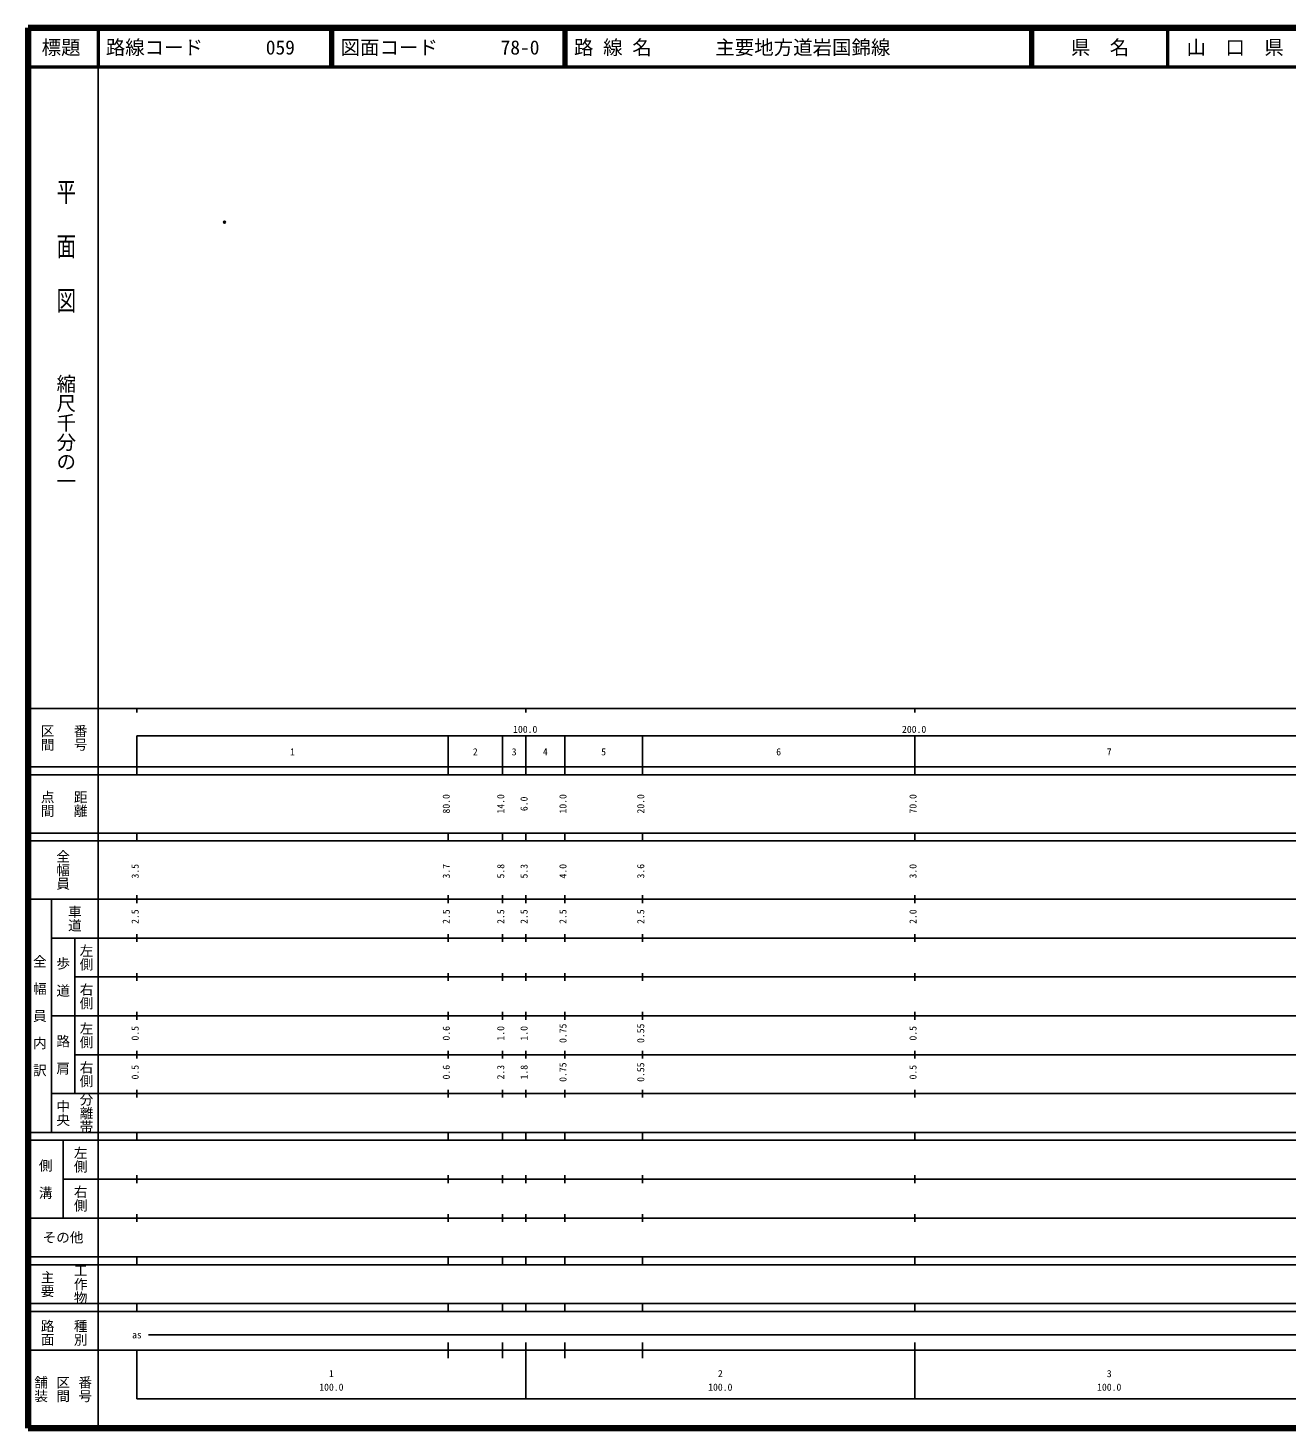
# Model space of a CAD drawing. Units: millimetres on the paper. Extents: x 40 to 680, y 20 to 380.
# Drawn here: x 40 to 363.7, y 20 to 380 of the extents above; entities that cross this region are included whole.
import ezdxf
from ezdxf.enums import TextEntityAlignment as Align

# ---------------------------------------------------------------- set-up
doc = ezdxf.new("R2010")
doc.units = ezdxf.units.MM
doc.header["$PDMODE"] = 32
doc.header["$PDSIZE"] = 0.5
doc.layers.add('M-OTRS', color=6, linetype='Continuous')
doc.layers.add('M-TTL-TXT', color=7, linetype='Continuous')
for name, color, linetype, lineweight in [('M-TTL', 2, 'Continuous', 140), ('M-TTL-BAND', 7, 'Continuous', 25), ('M-TTL-LINE', 7, 'Continuous', 50)]:
    doc.layers.add(name, color=color, linetype=linetype, lineweight=lineweight)
doc.styles.add('@ＭＳ ゴシック', font='')
doc.styles.add('ＭＳ ゴシック', font='')
doc.styles.get('@ＭＳ ゴシック').set_extended_font_data('@MS Gothic')
doc.styles.get('ＭＳ ゴシック').set_extended_font_data('MS Gothic')

msp = doc.modelspace()

# ---------------------------------------------------------------- linework, layer by layer
at = {"layer": 'M-OTRS'}
msp.add_point((90.527, 330.075), dxfattribs=at)
at = {"layer": 'M-TTL'}
for p, q in [((40, 380), (40, 20)), ((680, 380), (40, 380)), ((40, 20), (680, 20))]:
    msp.add_line(p, q, dxfattribs=at)
at = {"layer": 'M-TTL-BAND'}
for p, q in [((58, 370), (58, 20)), ((40, 205), (579, 205)), ((68, 205), (68, 204)), ((168, 205), (168, 204)), ((268, 205), (268, 204)), ((68, 198), (579, 198)), ((68, 198), (68, 188)), ((148, 188), (148, 198)), ((162, 188), (162, 198)), ((168, 188), (168, 198)), ((178, 188), (178, 198)), ((198, 188), (198, 198)), ((268, 188), (268, 198)), ((40, 190), (579, 190)), ((40, 188), (579, 188)), ((40, 173), (579, 173)), ((68, 171), (68, 173)), ((148, 171), (148, 173)), ((162, 171), (162, 173)), ((168, 171), (168, 173)), ((178, 171), (178, 173)), ((198, 171), (198, 173)), ((268, 171), (268, 173)), ((40, 171), (579, 171)), ((40, 156), (579, 156)), ((46, 96), (46, 156)), ((68, 155), (68, 157)), ((148, 155), (148, 157)), ((162, 155), (162, 157)), ((168, 155), (168, 157)), ((178, 155), (178, 157)), ((198, 155), (198, 157)), ((268, 155), (268, 157)), ((46, 146), (579, 146)), ((52, 146), (52, 106)), ((68, 145), (68, 147)), ((148, 145), (148, 147)), ((162, 145), (162, 147)), ((168, 145), (168, 147)), ((178, 145), (178, 147)), ((198, 145), (198, 147)), ((268, 145), (268, 147)), ((68, 135), (68, 137)), ((148, 135), (148, 137)), ((162, 135), (162, 137)), ((168, 135), (168, 137)), ((178, 135), (178, 137)), ((198, 135), (198, 137)), ((268, 135), (268, 137)), ((52, 136), (579, 136)), ((46, 126), (579, 126)), ((68, 125), (68, 127)), ((148, 125), (148, 127)), ((162, 125), (162, 127)), ((168, 125), (168, 127)), ((178, 125), (178, 127)), ((198, 125), (198, 127)), ((268, 125), (268, 127)), ((52, 116), (579, 116)), ((68, 115), (68, 117)), ((148, 115), (148, 117)), ((162, 115), (162, 117)), ((168, 115), (168, 117)), ((178, 115), (178, 117)), ((198, 115), (198, 117)), ((268, 115), (268, 117)), ((46, 106), (579, 106)), ((68, 105), (68, 107)), ((148, 105), (148, 107)), ((162, 105), (162, 107)), ((168, 105), (168, 107)), ((178, 105), (178, 107)), ((198, 105), (198, 107)), ((268, 105), (268, 107)), ((40, 96), (579, 96)), ((40, 94), (579, 94)), ((49, 94), (49, 74)), ((68, 94), (68, 96)), ((148, 94), (148, 96)), ((162, 94), (162, 96)), ((168, 94), (168, 96)), ((178, 94), (178, 96)), ((198, 94), (198, 96)), ((268, 94), (268, 96)), ((49, 84), (579, 84)), ((68, 83), (68, 85)), ((148, 83), (148, 85)), ((162, 83), (162, 85)), ((168, 83), (168, 85)), ((178, 83), (178, 85)), ((198, 83), (198, 85)), ((268, 83), (268, 85)), ((40, 74), (579, 74)), ((68, 73), (68, 75)), ((148, 73), (148, 75)), ((162, 73), (162, 75)), ((168, 73), (168, 75)), ((178, 73), (178, 75)), ((198, 73), (198, 75)), ((268, 73), (268, 75)), ((40, 64), (579, 64)), ((40, 62), (579, 62)), ((68, 62), (68, 64)), ((148, 62), (148, 64)), ((162, 62), (162, 64)), ((168, 62), (168, 64)), ((178, 62), (178, 64)), ((198, 62), (198, 64)), ((268, 62), (268, 64)), ((40, 52), (579, 52)), ((68, 50), (68, 52)), ((148, 50), (148, 52)), ((162, 50), (162, 52)), ((168, 50), (168, 52)), ((178, 50), (178, 52)), ((198, 50), (198, 52)), ((268, 50), (268, 52)), ((40, 50), (579, 50)), ((71, 44), (565, 44)), ((40, 40), (579, 40)), ((68, 40), (68, 27.5)), ((148, 38), (148, 42)), ((162, 38), (162, 42)), ((168, 27.5), (168, 42)), ((178, 38), (178, 42)), ((198, 38), (198, 42)), ((268, 27.5), (268, 42)), ((68, 27.5), (579, 27.5))]:
    msp.add_line(p, q, dxfattribs=at)
at = {"layer": 'M-TTL-LINE'}
for p, q in [((58, 380), (58, 370)), ((117.75, 380), (117.75, 370)), ((118.25, 380), (118.25, 370)), ((177.75, 380), (177.75, 370)), ((178.25, 380), (178.25, 370)), ((297.75, 380), (297.75, 370)), ((298.25, 380), (298.25, 370)), ((333, 380), (333, 370)), ((40, 370), (680, 370))]:
    msp.add_line(p, q, dxfattribs=at)

# ---------------------------------------------------------------- texts
at = {"layer": 'M-TTL-BAND', "style": '@ＭＳ ゴシック', "width": 1.4}
msp.add_text('平  面  図', height=3.666, rotation=270, dxfattribs=at).set_placement((49.777, 306.475), align=Align.MIDDLE_RIGHT)
at = {"layer": 'M-TTL-BAND', "style": '@ＭＳ ゴシック'}
msp.add_text('縮尺千分の一', height=3.666, rotation=270, dxfattribs=at).set_placement((49.777, 261.03), align=Align.MIDDLE_RIGHT)
for s, p in [('区間', (45, 197.5)), ('番号', (53.5, 197.5)), ('点間', (45, 180.5)), ('距離', (53.5, 180.5)), ('全幅員', (49, 163.5)), ('車道', (52, 151)), ('左側', (55, 141)), ('全\u3000幅\u3000員\u3000内\u3000訳', (43, 126)), ('歩\u3000道', (49, 136)), ('右側', (55, 131)), ('左側', (55, 121)), ('路\u3000肩', (49, 116)), ('右側', (55, 111)), ('分離帯', (55, 101)), ('中央', (49, 101)), ('左側', (53.5, 89)), ('側\u3000溝', (44.5, 84)), ('右側', (53.5, 79)), ('工作物', (53.5, 57)), ('主要', (45, 57)), ('路面', (45, 44.5)), ('種別', (53.5, 44.5)), ('舗装', (43.333, 30)), ('区間', (49, 30)), ('番号', (54.667, 30))]:
    msp.add_text(s, height=2.566, rotation=270, dxfattribs=at).set_placement(p, align=Align.MIDDLE_CENTER)
at = {"layer": 'M-TTL-BAND', "style": 'ＭＳ ゴシック'}
for s, p in [('100.0', (167.844, 198.195)), ('200.0', (267.844, 198.195)), ('1', (108, 192.405)), ('2', (155, 192.405)), ('3', (165, 192.405)), ('4', (173, 192.405)), ('5', (188, 192.405)), ('6', (233, 192.405)), ('7', (318, 192.405)), ('as', (68, 42.5)), ('1', (118, 32.523)), ('2', (218, 32.523)), ('3', (318, 32.523)), ('100.0', (118, 29.033)), ('100.0', (218, 29.033)), ('100.0', (318, 29.033))]:
    msp.add_text(s, height=1.833, dxfattribs=at).set_placement(p, align=Align.BOTTOM_CENTER)
for s, p in [('80.0', (149, 180.5)), ('14.0', (163, 180.5)), ('6.0', (169, 180.5)), ('10.0', (179, 180.5)), ('20.0', (199, 180.5)), ('70.0', (269, 180.5)), ('3.5', (69, 163.174)), ('3.7', (149, 163.174)), ('5.8', (163, 163.174)), ('5.3', (169, 163.174)), ('4.0', (179, 163.174)), ('3.6', (199, 163.174)), ('3.0', (269, 163.174)), ('2.5', (69, 151.5)), ('2.5', (149, 151.5)), ('2.5', (163, 151.5)), ('2.5', (169, 151.5)), ('2.5', (179, 151.5)), ('2.5', (199, 151.5)), ('2.0', (269, 151.5)), ('0.5', (69, 121.5)), ('0.6', (149, 121.5)), ('1.0', (163, 121.5)), ('1.0', (169, 121.5)), ('0.75', (179, 121.5)), ('0.55', (199, 121.5)), ('0.5', (269, 121.5)), ('0.5', (69, 111.5)), ('0.6', (149, 111.5)), ('2.3', (163, 111.5)), ('1.8', (169, 111.5)), ('0.75', (179, 111.5)), ('0.55', (199, 111.5)), ('0.5', (269, 111.5))]:
    msp.add_text(s, height=1.833, rotation=90, dxfattribs=at).set_placement(p, align=Align.BOTTOM_CENTER)
msp.add_text('その他', height=2.566, dxfattribs=at).set_placement((49, 69), align=Align.MIDDLE_CENTER)
at = {"layer": 'M-TTL-TXT', "style": 'ＭＳ ゴシック'}
for s, p in [('標題', (48.5, 375)), ('県\u3000名', (315.625, 375)), ('山\u3000口\u3000県', (350.375, 375))]:
    msp.add_text(s, height=3.666, dxfattribs=at).set_placement(p, align=Align.MIDDLE_CENTER)
for s, p in [('路線コード', (60, 375)), ('059', (101.142, 375)), ('図面コード', (120.38, 375)), ('78-0', (161.521, 375)), ('路 線 名', (180.38, 375)), ('主要地方道岩国錦線', (216.734, 375))]:
    msp.add_text(s, height=3.666, dxfattribs=at).set_placement(p, align=Align.MIDDLE_LEFT)

doc.saveas('drawing.dxf')
